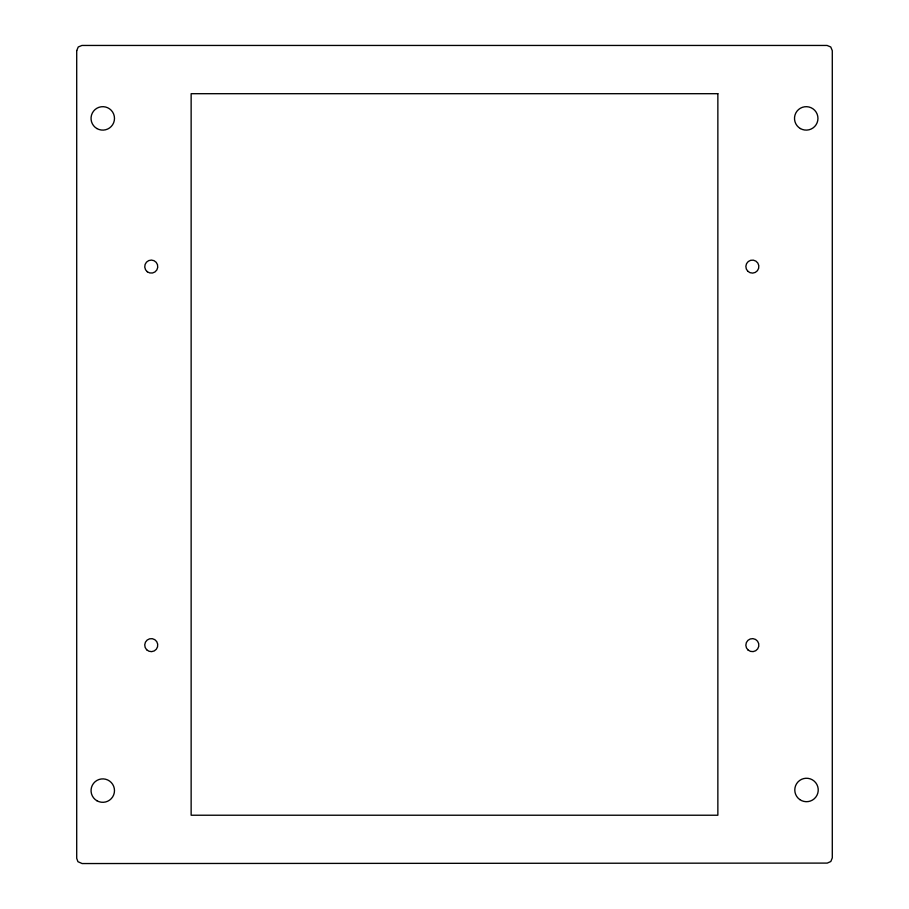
<?xml version="1.0" encoding="UTF-8"?>
<svg xmlns="http://www.w3.org/2000/svg" width="909" height="909" viewBox="0 0 909 909"><rect width="100%" height="100%" fill="white"/><g stroke="black" fill="none" stroke-linecap="round" stroke-linejoin="round"><path stroke-width="1.36" d="M76.708 50.665L76.708 858.335L77.935 861.698L82.117 863.55L827.27 863.096L830.826 861.505L832.292 857.88L832.292 50.665L830.758 46.984L827.076 45.45L81.924 45.45L78.242 46.984L76.708 50.665M717.86 93.695L191.14 93.695L191.14 815.225L717.86 815.225L717.86 93.695M146.644 649.742A6.511 6.511 0 0 0 157.541 646.822A6.511 6.511 0 0 0 149.565 638.834A6.511 6.511 0 0 0 146.644 649.742M96.911 800.749A11.726 11.726 0 0 0 114.489 790.603A11.726 11.726 0 0 0 96.911 780.445A11.726 11.726 0 0 0 96.911 800.749M96.911 128.555A11.726 11.726 0 0 0 114.489 118.397A11.726 11.726 0 0 0 96.911 108.239A11.726 11.726 0 0 0 96.911 128.555M147.326 271.791A6.511 6.511 0 0 0 157.723 267.394A6.511 6.511 0 0 0 148.724 260.588A6.511 6.511 0 0 0 147.326 271.791M747.755 271.2A6.511 6.511 0 0 0 758.651 268.28A6.511 6.511 0 0 0 750.675 260.304A6.511 6.511 0 0 0 747.755 271.2M800.375 128.555A11.726 11.726 0 0 0 817.952 118.397A11.726 11.726 0 0 0 800.375 108.239A11.726 11.726 0 0 0 800.375 128.555M799.772 799.568A11.726 11.726 0 0 0 818.191 791.012A11.726 11.726 0 0 0 801.568 779.343A11.726 11.726 0 0 0 799.772 799.568M748.084 650.049A6.511 6.511 0 0 0 758.754 646.379A6.511 6.511 0 0 0 750.243 638.97A6.511 6.511 0 0 0 748.084 650.049"/></g></svg>
